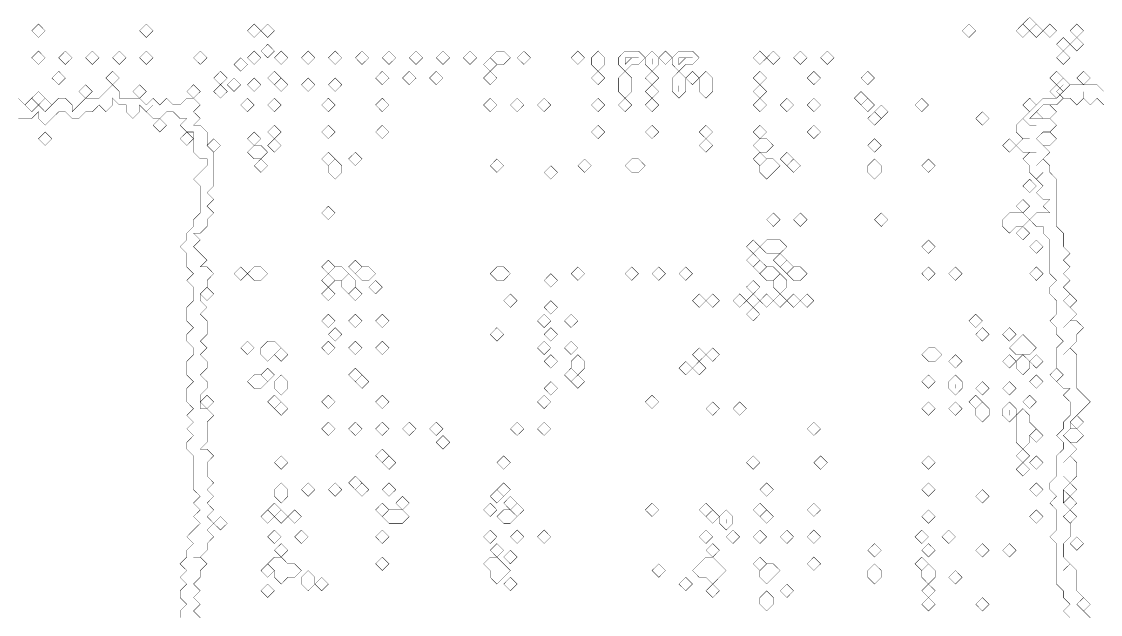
# Model space of a CAD drawing. Header units: metres. Extents: x 0 to 4939, y -4939 to 0.
# Drawn here: x 1599 to 3146, y -3793 to -2944 of the extents above; entities that cross this region are included whole.
import ezdxf

# ---------------------------------------------------------------- set-up
doc = ezdxf.new("R2010")
doc.units = ezdxf.units.M
for name, color, linetype in [('conductor', 1, 'Continuous'), ('dielectric', 8, 'Continuous'), ('substrate', 5, 'Continuous')]:
    doc.layers.add(name, color=color, linetype=linetype)

msp = doc.modelspace()

# ---------------------------------------------------------------- linework, layer by layer
at = {"layer": 'conductor', "const_width": 0.5}
for points in [[(3034.5, -2947.5), (3044.2, -2937.9), (3053.8, -2947.5), (3044.2, -2957.2)], [(1613.9, -2957.2), (1623.6, -2947.5), (1633.2, -2957.2), (1623.6, -2966.9)], [(1768.5, -2957.2), (1778.2, -2947.5), (1787.9, -2957.2), (1778.2, -2966.9)], [(1923.1, -2957.2), (1932.8, -2947.5), (1942.5, -2957.2), (1932.8, -2966.9)], [(1942.5, -2957.2), (1952.1, -2947.5), (1961.8, -2957.2), (1952.1, -2966.9)], [(2947.5, -2957.2), (2957.2, -2947.5), (2966.9, -2957.2), (2957.2, -2966.9)], [(3024.9, -2957.2), (3034.5, -2947.5), (3044.2, -2957.2), (3034.5, -2966.9)], [(3044.2, -2957.2), (3053.8, -2947.5), (3063.5, -2957.2), (3053.8, -2966.9)], [(3063.5, -2957.2), (3073.2, -2947.5), (3082.8, -2957.2), (3073.2, -2966.9)], [(3102.2, -2957.2), (3111.8, -2947.5), (3121.5, -2957.2), (3111.8, -2966.9)], [(3082.8, -2976.5), (3092.5, -2966.9), (3102.2, -2976.5), (3092.5, -2986.2)], [(3102.2, -2976.5), (3111.8, -2966.9), (3121.5, -2976.5), (3111.8, -2986.2)], [(1942.5, -2986.2), (1952.1, -2976.5), (1961.8, -2986.2), (1952.1, -2995.9)], [(1613.9, -2995.9), (1623.6, -2986.2), (1633.2, -2995.9), (1623.6, -3005.5)], [(1652.6, -2995.9), (1662.2, -2986.2), (1671.9, -2995.9), (1662.2, -3005.5)], [(1691.2, -2995.9), (1700.9, -2986.2), (1710.5, -2995.9), (1700.9, -3005.5)], [(1729.9, -2995.9), (1739.5, -2986.2), (1749.2, -2995.9), (1739.5, -3005.5)], [(1768.5, -2995.9), (1778.2, -2986.2), (1787.9, -2995.9), (1778.2, -3005.5)], [(1845.8, -2995.9), (1855.5, -2986.2), (1865.2, -2995.9), (1855.5, -3005.5)], [(1903.8, -3005.5), (1913.5, -2995.9), (1923.1, -3005.5), (1913.5, -3015.2)], [(1923.1, -2995.9), (1932.8, -2986.2), (1942.5, -2995.9), (1932.8, -3005.5)], [(1961.8, -2995.9), (1971.5, -2986.2), (1981.1, -2995.9), (1971.5, -3005.5)], [(2000.5, -2995.9), (2010.1, -2986.2), (2019.8, -2995.9), (2010.1, -3005.5)], [(2039.1, -2995.9), (2048.8, -2986.2), (2058.4, -2995.9), (2048.8, -3005.5)], [(2077.8, -2995.9), (2087.4, -2986.2), (2097.1, -2995.9), (2087.4, -3005.5)], [(2116.4, -2995.9), (2126.1, -2986.2), (2135.8, -2995.9), (2126.1, -3005.5)], [(2155.1, -2995.9), (2164.8, -2986.2), (2174.4, -2995.9), (2164.8, -3005.5)], [(2193.7, -2995.9), (2203.4, -2986.2), (2213.1, -2995.9), (2203.4, -3005.5)], [(2232.4, -2995.9), (2242.1, -2986.2), (2251.7, -2995.9), (2242.1, -3005.5)], [(2261.4, -3005.5), (2271.1, -2995.9), (2280.7, -3005.5), (2271.1, -3015.2)], [(2271.1, -2995.9), (2280.7, -2986.2), (2290.4, -2986.2), (2300, -2995.9), (2290.4, -3005.5), (2280.7, -3005.5)], [(2309.7, -2995.9), (2319.4, -2986.2), (2329, -2995.9), (2319.4, -3005.5)], [(2387, -2995.9), (2396.7, -2986.2), (2406.4, -2995.9), (2396.7, -3005.5)], [(2416, -2995.9), (2425.7, -2986.2), (2435.3, -2995.9), (2435.3, -3005.5), (2425.7, -3015.2), (2416, -3005.5)], [(2454.7, -2995.9), (2464.3, -2986.2), (2474, -2986.2), (2483.7, -2986.2), (2493.3, -2995.9), (2483.7, -3005.5), (2474, -3005.5), (2464.3, -3015.2), (2454.7, -3005.5)], [(2493.3, -2995.9), (2503, -2986.2), (2512.7, -2995.9), (2512.7, -3005.5), (2503, -3015.2), (2493.3, -3005.5)], [(2512.7, -2995.9), (2522.3, -2986.2), (2532, -2995.9), (2522.3, -3005.5)], [(2532, -2995.9), (2541.6, -2986.2), (2551.3, -2986.2), (2561, -2986.2), (2570.6, -2995.9), (2561, -3005.5), (2551.3, -3005.5), (2541.6, -3015.2), (2532, -3005.5)], [(2648, -2995.9), (2657.6, -2986.2), (2667.3, -2995.9), (2657.6, -3005.5)], [(2667.3, -2995.9), (2676.9, -2986.2), (2686.6, -2995.9), (2676.9, -3005.5)], [(2705.9, -2995.9), (2715.6, -2986.2), (2725.3, -2995.9), (2715.6, -3005.5)], [(2744.6, -2995.9), (2754.3, -2986.2), (2763.9, -2995.9), (2754.3, -3005.5)], [(3082.8, -2995.9), (3092.5, -2986.2), (3102.2, -2995.9), (3092.5, -3005.5)], [(1642.9, -3024.9), (1652.6, -3015.2), (1662.2, -3024.9), (1652.6, -3034.5)], [(1720.2, -3024.9), (1729.9, -3015.2), (1739.5, -3024.9), (1729.9, -3034.5)], [(1874.8, -3024.9), (1884.5, -3015.2), (1894.2, -3024.9), (1884.5, -3034.5)], [(1952.1, -3024.9), (1961.8, -3015.2), (1971.5, -3024.9), (1961.8, -3034.5)], [(2106.8, -3024.9), (2116.4, -3015.2), (2126.1, -3024.9), (2116.4, -3034.5)], [(2145.4, -3024.9), (2155.1, -3015.2), (2164.8, -3024.9), (2155.1, -3034.5)], [(2184.1, -3024.9), (2193.7, -3015.2), (2203.4, -3024.9), (2193.7, -3034.5)], [(2261.4, -3024.9), (2271.1, -3015.2), (2280.7, -3024.9), (2271.1, -3034.5)], [(2416, -3024.9), (2425.7, -3015.2), (2435.3, -3024.9), (2425.7, -3034.5)], [(2454.7, -3024.9), (2464.3, -3015.2), (2474, -3024.9), (2474, -3034.5), (2474, -3044.2), (2464.3, -3053.8), (2454.7, -3044.2), (2454.7, -3034.5)], [(2493.3, -3024.9), (2503, -3015.2), (2512.7, -3024.9), (2503, -3034.5)], [(2532, -3024.9), (2541.6, -3015.2), (2551.3, -3024.9), (2551.3, -3034.5), (2551.3, -3044.2), (2541.6, -3053.8), (2532, -3044.2), (2532, -3034.5)], [(2551.3, -3024.9), (2561, -3015.2), (2570.6, -3024.9), (2561, -3034.5)], [(2570.6, -3024.9), (2580.3, -3015.2), (2590, -3024.9), (2590, -3034.5), (2590, -3044.2), (2580.3, -3053.8), (2570.6, -3044.2), (2570.6, -3034.5)], [(2648, -3024.9), (2657.6, -3015.2), (2667.3, -3024.9), (2657.6, -3034.5)], [(2725.3, -3024.9), (2734.9, -3015.2), (2744.6, -3024.9), (2734.9, -3034.5)], [(2802.6, -3024.9), (2812.2, -3015.2), (2821.9, -3024.9), (2812.2, -3034.5)], [(3073.2, -3024.9), (3082.8, -3015.2), (3092.5, -3024.9), (3082.8, -3034.5)], [(3111.8, -3024.9), (3121.5, -3015.2), (3131.2, -3024.9), (3121.5, -3034.5)], [(1894.2, -3034.5), (1903.8, -3024.9), (1913.5, -3034.5), (1903.8, -3044.2)], [(1923.1, -3034.5), (1932.8, -3024.9), (1942.5, -3034.5), (1932.8, -3044.2)], [(1961.8, -3034.5), (1971.5, -3024.9), (1981.1, -3034.5), (1971.5, -3044.2)], [(2000.5, -3034.5), (2010.1, -3024.9), (2019.8, -3034.5), (2010.1, -3044.2)], [(2039.1, -3034.5), (2048.8, -3024.9), (2058.4, -3034.5), (2048.8, -3044.2)], [(3082.8, -3034.5), (3092.5, -3024.9), (3102.2, -3034.5), (3092.5, -3044.2)], [(1613.9, -3053.8), (1623.6, -3044.2), (1633.2, -3053.8), (1623.6, -3063.5)], [(1681.5, -3044.2), (1691.2, -3034.5), (1700.9, -3044.2), (1691.2, -3053.8)], [(1758.9, -3044.2), (1768.5, -3034.5), (1778.2, -3044.2), (1768.5, -3053.8)], [(1836.2, -3044.2), (1845.8, -3034.5), (1855.5, -3044.2), (1845.8, -3053.8)], [(1874.8, -3044.2), (1884.5, -3034.5), (1894.2, -3044.2), (1884.5, -3053.8)], [(2493.3, -3044.2), (2503, -3034.5), (2512.7, -3044.2), (2503, -3053.8)], [(2648, -3044.2), (2657.6, -3034.5), (2667.3, -3044.2), (2657.6, -3053.8)], [(2792.9, -3053.8), (2802.6, -3044.2), (2812.2, -3053.8), (2802.6, -3063.5)], [(3073.2, -3044.2), (3082.8, -3034.5), (3092.5, -3044.2), (3082.8, -3053.8)], [(1604.2, -3063.5), (1613.9, -3053.8), (1623.6, -3063.5), (1613.9, -3073.2)], [(1623.6, -3063.5), (1633.2, -3053.8), (1642.9, -3063.5), (1633.2, -3073.2)], [(1913.5, -3063.5), (1923.1, -3053.8), (1932.8, -3063.5), (1923.1, -3073.2)], [(1952.1, -3063.5), (1961.8, -3053.8), (1971.5, -3063.5), (1961.8, -3073.2)], [(2029.5, -3063.5), (2039.1, -3053.8), (2048.8, -3063.5), (2039.1, -3073.2)], [(2106.8, -3063.5), (2116.4, -3053.8), (2126.1, -3063.5), (2116.4, -3073.2)], [(2261.4, -3063.5), (2271.1, -3053.8), (2280.7, -3063.5), (2271.1, -3073.2)], [(2300, -3063.5), (2309.7, -3053.8), (2319.4, -3063.5), (2309.7, -3073.2)], [(2338.7, -3063.5), (2348.4, -3053.8), (2358, -3063.5), (2348.4, -3073.2)], [(2416, -3063.5), (2425.7, -3053.8), (2435.3, -3063.5), (2425.7, -3073.2)], [(2454.7, -3063.5), (2464.3, -3053.8), (2474, -3063.5), (2464.3, -3073.2)], [(2493.3, -3063.5), (2503, -3053.8), (2512.7, -3063.5), (2503, -3073.2)], [(2648, -3063.5), (2657.6, -3053.8), (2667.3, -3063.5), (2657.6, -3073.2)], [(2686.6, -3063.5), (2696.3, -3053.8), (2705.9, -3063.5), (2696.3, -3073.2)], [(2725.3, -3063.5), (2734.9, -3053.8), (2744.6, -3063.5), (2734.9, -3073.2)], [(2802.6, -3063.5), (2812.2, -3053.8), (2821.9, -3063.5), (2812.2, -3073.2)], [(2879.9, -3063.5), (2889.6, -3053.8), (2899.2, -3063.5), (2889.6, -3073.2)], [(3034.5, -3063.5), (3044.2, -3053.8), (3053.8, -3063.5), (3044.2, -3073.2)], [(2812.2, -3082.8), (2821.9, -3073.2), (2831.6, -3082.8), (2821.9, -3092.5)], [(2821.9, -3073.2), (2831.6, -3063.5), (2841.2, -3073.2), (2831.6, -3082.8)], [(2966.9, -3082.8), (2976.5, -3073.2), (2986.2, -3082.8), (2976.5, -3092.5)], [(1952.1, -3102.2), (1961.8, -3092.5), (1971.5, -3102.2), (1961.8, -3111.8)], [(2029.5, -3102.2), (2039.1, -3092.5), (2048.8, -3102.2), (2039.1, -3111.8)], [(2106.8, -3102.2), (2116.4, -3092.5), (2126.1, -3102.2), (2116.4, -3111.8)], [(2416, -3102.2), (2425.7, -3092.5), (2435.3, -3102.2), (2425.7, -3111.8)], [(2493.3, -3102.2), (2503, -3092.5), (2512.7, -3102.2), (2503, -3111.8)], [(2570.6, -3102.2), (2580.3, -3092.5), (2590, -3102.2), (2580.3, -3111.8)], [(2648, -3102.2), (2657.6, -3092.5), (2667.3, -3102.2), (2657.6, -3111.8)], [(2725.3, -3102.2), (2734.9, -3092.5), (2744.6, -3102.2), (2734.9, -3111.8)], [(1923.1, -3111.8), (1932.8, -3102.2), (1942.5, -3111.8), (1932.8, -3121.5)], [(1865.2, -3121.5), (1874.8, -3111.8), (1884.5, -3121.5), (1874.8, -3131.2)], [(1923.1, -3131.2), (1932.8, -3121.5), (1942.5, -3121.5), (1952.1, -3131.2), (1942.5, -3140.8), (1932.8, -3140.8)], [(1952.1, -3121.5), (1961.8, -3111.8), (1971.5, -3121.5), (1961.8, -3131.2)], [(2570.6, -3121.5), (2580.3, -3111.8), (2590, -3121.5), (2580.3, -3131.2)], [(2648, -3121.5), (2657.6, -3111.8), (2667.3, -3111.8), (2676.9, -3121.5), (2667.3, -3131.2), (2657.6, -3131.2)], [(2812.2, -3121.5), (2821.9, -3111.8), (2831.6, -3121.5), (2821.9, -3131.2)], [(3005.5, -3121.5), (3015.2, -3111.8), (3024.9, -3121.5), (3015.2, -3131.2)], [(2029.5, -3140.8), (2039.1, -3131.2), (2048.8, -3140.8), (2039.1, -3150.5)], [(2068.1, -3140.8), (2077.8, -3131.2), (2087.4, -3140.8), (2077.8, -3150.5)], [(2648, -3140.8), (2657.6, -3131.2), (2667.3, -3140.8), (2657.6, -3150.5)], [(2686.6, -3140.8), (2696.3, -3131.2), (2705.9, -3140.8), (2696.3, -3150.5)], [(1932.8, -3150.5), (1942.5, -3140.8), (1952.1, -3150.5), (1942.5, -3160.1)], [(2039.1, -3150.5), (2048.8, -3140.8), (2058.4, -3150.5), (2058.4, -3160.1), (2048.8, -3169.8), (2039.1, -3160.1)], [(2271.1, -3150.5), (2280.7, -3140.8), (2290.4, -3150.5), (2280.7, -3160.1)], [(2348.4, -3160.1), (2358, -3150.5), (2367.7, -3160.1), (2358, -3169.8)], [(2396.7, -3150.5), (2406.4, -3140.8), (2416, -3150.5), (2406.4, -3160.1)], [(2464.3, -3150.5), (2474, -3140.8), (2483.7, -3140.8), (2493.3, -3150.5), (2483.7, -3160.1), (2474, -3160.1)], [(2657.6, -3150.5), (2667.3, -3140.8), (2676.9, -3140.8), (2686.6, -3150.5), (2676.9, -3160.1), (2667.3, -3169.8), (2657.6, -3160.1)], [(2696.3, -3150.5), (2705.9, -3140.8), (2715.6, -3150.5), (2705.9, -3160.1)], [(2812.2, -3150.5), (2821.9, -3140.8), (2831.6, -3150.5), (2831.6, -3160.1), (2821.9, -3169.8), (2812.2, -3160.1)], [(2889.6, -3150.5), (2899.2, -3140.8), (2908.9, -3150.5), (2899.2, -3160.1)], [(1855.5, -3169.8)], [(3034.5, -3179.5), (3044.2, -3169.8), (3053.8, -3179.5), (3044.2, -3189.1)], [(3024.9, -3208.5), (3034.5, -3198.8), (3044.2, -3208.5), (3034.5, -3218.1)], [(2029.5, -3218.1), (2039.1, -3208.5), (2048.8, -3218.1), (2039.1, -3227.8)], [(2667.3, -3227.8), (2676.9, -3218.1), (2686.6, -3227.8), (2676.9, -3237.5)], [(2705.9, -3227.8), (2715.6, -3218.1), (2725.3, -3227.8), (2715.6, -3237.5)], [(2821.9, -3227.8), (2831.6, -3218.1), (2841.2, -3227.8), (2831.6, -3237.5)], [(3005.5, -3227.8), (3015.2, -3218.1), (3024.9, -3218.1), (3034.5, -3218.1), (3044.2, -3227.8), (3034.5, -3237.5), (3024.9, -3237.5), (3015.2, -3247.1), (3005.5, -3237.5)], [(3024.9, -3247.1), (3034.5, -3237.5), (3044.2, -3247.1), (3034.5, -3256.8)], [(2638.3, -3266.5), (2648, -3256.8), (2657.6, -3266.5), (2648, -3276.1)], [(2657.6, -3266.5), (2667.3, -3256.8), (2676.9, -3256.8), (2686.6, -3256.8), (2696.3, -3266.5), (2686.6, -3276.1), (2676.9, -3276.1), (2667.3, -3276.1)], [(2889.6, -3266.5), (2899.2, -3256.8), (2908.9, -3266.5), (2899.2, -3276.1)], [(3044.2, -3266.5), (3053.8, -3256.8), (3063.5, -3266.5), (3053.8, -3276.1)], [(2638.3, -3285.8), (2648, -3276.1), (2657.6, -3285.8), (2648, -3295.4)], [(2676.9, -3285.8), (2686.6, -3276.1), (2696.3, -3285.8), (2686.6, -3295.4)], [(2029.5, -3295.4), (2039.1, -3285.8), (2048.8, -3295.4), (2039.1, -3305.1)], [(2068.1, -3295.4), (2077.8, -3285.8), (2087.4, -3295.4), (2077.8, -3305.1)], [(2648, -3295.4), (2657.6, -3285.8), (2667.3, -3295.4), (2657.6, -3305.1)], [(2686.6, -3295.4), (2696.3, -3285.8), (2705.9, -3295.4), (2696.3, -3305.1)], [(1903.8, -3305.1), (1913.5, -3295.4), (1923.1, -3305.1), (1913.5, -3314.8)], [(1923.1, -3305.1), (1932.8, -3295.4), (1942.5, -3295.4), (1952.1, -3305.1), (1942.5, -3314.8), (1932.8, -3314.8)], [(2029.5, -3314.8), (2039.1, -3305.1), (2048.8, -3314.8), (2039.1, -3324.4)], [(2039.1, -3305.1), (2048.8, -3295.4), (2058.4, -3295.4), (2068.1, -3305.1), (2058.4, -3314.8), (2048.8, -3314.8)], [(2058.4, -3314.8), (2068.1, -3305.1), (2077.8, -3314.8), (2077.8, -3324.4), (2068.1, -3334.1), (2058.4, -3324.4)], [(2077.8, -3305.1), (2087.4, -3295.4), (2097.1, -3295.4), (2106.8, -3305.1), (2097.1, -3314.8), (2087.4, -3314.8)], [(2271.1, -3305.1), (2280.7, -3295.4), (2290.4, -3295.4), (2300, -3305.1), (2290.4, -3314.8), (2280.7, -3314.8)], [(2348.4, -3314.8), (2358, -3305.1), (2367.7, -3314.8), (2358, -3324.4)], [(2387, -3305.1), (2396.7, -3295.4), (2406.4, -3305.1), (2396.7, -3314.8)], [(2464.3, -3305.1), (2474, -3295.4), (2483.7, -3305.1), (2474, -3314.8)], [(2503, -3305.1), (2512.7, -3295.4), (2522.3, -3305.1), (2512.7, -3314.8)], [(2541.6, -3305.1), (2551.3, -3295.4), (2561, -3305.1), (2551.3, -3314.8)], [(2657.6, -3305.1), (2667.3, -3295.4), (2676.9, -3295.4), (2686.6, -3305.1), (2676.9, -3314.8), (2667.3, -3314.8)], [(2676.9, -3314.8), (2686.6, -3305.1), (2696.3, -3314.8), (2696.3, -3324.4), (2686.6, -3334.1), (2676.9, -3324.4)], [(2696.3, -3305.1), (2705.9, -3295.4), (2715.6, -3295.4), (2725.3, -3305.1), (2715.6, -3314.8), (2705.9, -3314.8)], [(2889.6, -3305.1), (2899.2, -3295.4), (2908.9, -3305.1), (2899.2, -3314.8)], [(2928.2, -3305.1), (2937.9, -3295.4), (2947.5, -3305.1), (2937.9, -3314.8)], [(3044.2, -3305.1), (3053.8, -3295.4), (3063.5, -3305.1), (3053.8, -3314.8)], [(1855.5, -3334.1), (1865.2, -3324.4), (1874.8, -3334.1), (1865.2, -3343.8)], [(2029.5, -3334.1), (2039.1, -3324.4), (2048.8, -3334.1), (2039.1, -3343.8)], [(2068.1, -3334.1), (2077.8, -3324.4), (2087.4, -3334.1), (2077.8, -3343.8)], [(2097.1, -3324.4), (2106.8, -3314.8), (2116.4, -3324.4), (2106.8, -3334.1)], [(2638.3, -3324.4), (2648, -3314.8), (2657.6, -3324.4), (2648, -3334.1)], [(2290.4, -3343.8), (2300, -3334.1), (2309.7, -3343.8), (2300, -3353.4)], [(2561, -3343.8), (2570.6, -3334.1), (2580.3, -3343.8), (2570.6, -3353.4)], [(2580.3, -3343.8), (2590, -3334.1), (2599.6, -3343.8), (2590, -3353.4)], [(2619, -3343.8), (2628.6, -3334.1), (2638.3, -3343.8), (2628.6, -3353.4)], [(2638.3, -3343.8), (2648, -3334.1), (2657.6, -3343.8), (2648, -3353.4)], [(2657.6, -3343.8), (2667.3, -3334.1), (2676.9, -3343.8), (2667.3, -3353.4)], [(2676.9, -3343.8), (2686.6, -3334.1), (2696.3, -3343.8), (2686.6, -3353.4)], [(2696.3, -3343.8), (2705.9, -3334.1), (2715.6, -3343.8), (2705.9, -3353.4)], [(2715.6, -3343.8), (2725.3, -3334.1), (2734.9, -3343.8), (2725.3, -3353.4)], [(2348.4, -3353.4), (2358, -3343.8), (2367.7, -3353.4), (2358, -3363.1)], [(2638.3, -3363.1), (2648, -3353.4), (2657.6, -3363.1), (2648, -3372.8)], [(2029.5, -3372.8), (2039.1, -3363.1), (2048.8, -3372.8), (2039.1, -3382.4)], [(2068.1, -3372.8), (2077.8, -3363.1), (2087.4, -3372.8), (2077.8, -3382.4)], [(2106.8, -3372.8), (2116.4, -3363.1), (2126.1, -3372.8), (2116.4, -3382.4)], [(2338.7, -3372.8), (2348.4, -3363.1), (2358, -3372.8), (2348.4, -3382.4)], [(2377.4, -3372.8), (2387, -3363.1), (2396.7, -3372.8), (2387, -3382.4)], [(2957.2, -3372.8), (2966.9, -3363.1), (2976.5, -3372.8), (2966.9, -3382.4)], [(2039.1, -3392.1), (2048.8, -3382.4), (2058.4, -3392.1), (2048.8, -3401.8)], [(2271.1, -3392.1), (2280.7, -3382.4), (2290.4, -3392.1), (2280.7, -3401.8)], [(2348.4, -3392.1), (2358, -3382.4), (2367.7, -3392.1), (2358, -3401.8)], [(2966.9, -3392.1), (2976.5, -3382.4), (2986.2, -3392.1), (2976.5, -3401.8)], [(3005.5, -3392.1), (3015.2, -3382.4), (3024.9, -3392.1), (3015.2, -3401.8)], [(1913.5, -3411.4), (1923.1, -3401.8), (1932.8, -3411.4), (1923.1, -3421.1)], [(1942.5, -3411.4), (1952.1, -3401.8), (1961.8, -3401.8), (1971.5, -3411.4), (1961.8, -3421.1), (1952.1, -3430.7), (1942.5, -3421.1)], [(2029.5, -3411.4), (2039.1, -3401.8), (2048.8, -3411.4), (2039.1, -3421.1)], [(2068.1, -3411.4), (2077.8, -3401.8), (2087.4, -3411.4), (2077.8, -3421.1)], [(2106.8, -3411.4), (2116.4, -3401.8), (2126.1, -3411.4), (2116.4, -3421.1)], [(2338.7, -3411.4), (2348.4, -3401.8), (2358, -3411.4), (2348.4, -3421.1)], [(2377.4, -3411.4), (2387, -3401.8), (2396.7, -3411.4), (2387, -3421.1)], [(3024.9, -3401.8), (3034.5, -3392.1), (3044.2, -3401.8), (3053.8, -3411.4), (3044.2, -3421.1), (3034.5, -3421.1), (3024.9, -3421.1), (3015.2, -3411.4)], [(1961.8, -3421.1), (1971.5, -3411.4), (1981.1, -3421.1), (1971.5, -3430.7)], [(2561, -3421.1), (2570.6, -3411.4), (2580.3, -3421.1), (2570.6, -3430.7)], [(2580.3, -3421.1), (2590, -3411.4), (2599.6, -3421.1), (2590, -3430.7)], [(2889.6, -3421.1), (2899.2, -3411.4), (2908.9, -3411.4), (2918.5, -3421.1), (2908.9, -3430.7), (2899.2, -3430.7)], [(2348.4, -3430.7), (2358, -3421.1), (2367.7, -3430.7), (2358, -3440.4)], [(2387, -3430.7), (2396.7, -3421.1), (2406.4, -3430.7), (2406.4, -3440.4), (2396.7, -3450.1), (2387, -3440.4)], [(2541.6, -3440.4), (2551.3, -3430.7), (2561, -3440.4), (2551.3, -3450.1)], [(2561, -3440.4), (2570.6, -3430.7), (2580.3, -3440.4), (2570.6, -3450.1)], [(2928.2, -3430.7), (2937.9, -3421.1), (2947.5, -3430.7), (2937.9, -3440.4)], [(3005.5, -3430.7), (3015.2, -3421.1), (3024.9, -3430.7), (3015.2, -3440.4)], [(3024.9, -3430.7), (3034.5, -3421.1), (3044.2, -3430.7), (3044.2, -3440.4), (3034.5, -3450.1), (3024.9, -3440.4)], [(3044.2, -3430.7), (3053.8, -3421.1), (3063.5, -3430.7), (3053.8, -3440.4)], [(1942.5, -3450.1), (1952.1, -3440.4), (1961.8, -3450.1), (1952.1, -3459.7)], [(2068.1, -3450.1), (2077.8, -3440.4), (2087.4, -3450.1), (2077.8, -3459.7)], [(2377.4, -3450.1), (2387, -3440.4), (2396.7, -3450.1), (2387, -3459.7)], [(3073.2, -3450.1), (3082.8, -3440.4), (3092.5, -3450.1), (3082.8, -3459.7)], [(1923.1, -3459.7), (1932.8, -3450.1), (1942.5, -3450.1), (1952.1, -3459.7), (1942.5, -3469.4), (1932.8, -3469.4)], [(1961.8, -3459.7), (1971.5, -3450.1), (1981.1, -3459.7), (1981.1, -3469.4), (1971.5, -3479.1), (1961.8, -3469.4)], [(2077.8, -3459.7), (2087.4, -3450.1), (2097.1, -3459.7), (2087.4, -3469.4)], [(2348.4, -3469.4), (2358, -3459.7), (2367.7, -3469.4), (2358, -3479.1)], [(2387, -3459.7), (2396.7, -3450.1), (2406.4, -3459.7), (2396.7, -3469.4)], [(2889.6, -3459.7), (2899.2, -3450.1), (2908.9, -3459.7), (2899.2, -3469.4)], [(2928.2, -3459.7), (2937.9, -3450.1), (2947.5, -3459.7), (2947.5, -3469.4), (2937.9, -3479.1), (2928.2, -3469.4)], [(2966.9, -3469.4), (2976.5, -3459.7), (2986.2, -3469.4), (2976.5, -3479.1)], [(3005.5, -3469.4), (3015.2, -3459.7), (3024.9, -3469.4), (3015.2, -3479.1)], [(3044.2, -3459.7), (3053.8, -3450.1), (3063.5, -3459.7), (3053.8, -3469.4)], [(1855.5, -3488.7), (1865.2, -3479.1), (1874.8, -3488.7), (1865.2, -3498.4)], [(1952.1, -3488.7), (1961.8, -3479.1), (1971.5, -3488.7), (1961.8, -3498.4)], [(2029.5, -3488.7), (2039.1, -3479.1), (2048.8, -3488.7), (2039.1, -3498.4)], [(2106.8, -3488.7), (2116.4, -3479.1), (2126.1, -3488.7), (2116.4, -3498.4)], [(2338.7, -3488.7), (2348.4, -3479.1), (2358, -3488.7), (2348.4, -3498.4)], [(2493.3, -3488.7), (2503, -3479.1), (2512.7, -3488.7), (2503, -3498.4)], [(2957.2, -3488.7), (2966.9, -3479.1), (2976.5, -3488.7), (2966.9, -3498.4)], [(3034.5, -3488.7), (3044.2, -3479.1), (3053.8, -3488.7), (3044.2, -3498.4)], [(1961.8, -3498.4), (1971.5, -3488.7), (1981.1, -3498.4), (1971.5, -3508.1)], [(2580.3, -3498.4), (2590, -3488.7), (2599.6, -3498.4), (2590, -3508.1)], [(2619, -3498.4), (2628.6, -3488.7), (2638.3, -3498.4), (2628.6, -3508.1)], [(2889.6, -3498.4), (2899.2, -3488.7), (2908.9, -3498.4), (2899.2, -3508.1)], [(2928.2, -3498.4), (2937.9, -3488.7), (2947.5, -3498.4), (2937.9, -3508.1)], [(2966.9, -3498.4), (2976.5, -3488.7), (2986.2, -3498.4), (2986.2, -3508.1), (2976.5, -3517.7), (2966.9, -3508.1)], [(3005.5, -3498.4), (3015.2, -3488.7), (3024.9, -3498.4), (3024.9, -3508.1), (3015.2, -3517.7), (3005.5, -3508.1)], [(3024.9, -3508.1), (3034.5, -3498.4), (3044.2, -3508.1), (3044.2, -3517.7), (3053.8, -3527.4), (3044.2, -3537), (3044.2, -3546.7), (3034.5, -3556.4), (3024.9, -3546.7), (3024.9, -3537), (3024.9, -3527.4), (3024.9, -3517.7)], [(2029.5, -3527.4), (2039.1, -3517.7), (2048.8, -3527.4), (2039.1, -3537)], [(2068.1, -3527.4), (2077.8, -3517.7), (2087.4, -3527.4), (2077.8, -3537)], [(2106.8, -3527.4), (2116.4, -3517.7), (2126.1, -3527.4), (2116.4, -3537)], [(2145.4, -3527.4), (2155.1, -3517.7), (2164.8, -3527.4), (2155.1, -3537)], [(2184.1, -3527.4), (2193.7, -3517.7), (2203.4, -3527.4), (2193.7, -3537)], [(2300, -3527.4), (2309.7, -3517.7), (2319.4, -3527.4), (2309.7, -3537)], [(2338.7, -3527.4), (2348.4, -3517.7), (2358, -3527.4), (2348.4, -3537)], [(2725.3, -3527.4), (2734.9, -3517.7), (2744.6, -3527.4), (2734.9, -3537)], [(2193.7, -3546.7), (2203.4, -3537), (2213.1, -3546.7), (2203.4, -3556.4)], [(3044.2, -3537), (3053.8, -3527.4), (3063.5, -3537), (3053.8, -3546.7)], [(2106.8, -3566), (2116.4, -3556.4), (2126.1, -3566), (2116.4, -3575.7)], [(3024.9, -3566), (3034.5, -3556.4), (3044.2, -3566), (3034.5, -3575.7)], [(1961.8, -3575.7), (1971.5, -3566), (1981.1, -3575.7), (1971.5, -3585.4)], [(2116.4, -3575.7), (2126.1, -3566), (2135.8, -3575.7), (2126.1, -3585.4)], [(2280.7, -3575.7), (2290.4, -3566), (2300, -3575.7), (2290.4, -3585.4)], [(2638.3, -3575.7), (2648, -3566), (2657.6, -3575.7), (2648, -3585.4)], [(2734.9, -3575.7), (2744.6, -3566), (2754.3, -3575.7), (2744.6, -3585.4)], [(2889.6, -3575.7), (2899.2, -3566), (2908.9, -3575.7), (2899.2, -3585.4)], [(3044.2, -3575.7), (3053.8, -3566), (3063.5, -3575.7), (3053.8, -3585.4)], [(3024.9, -3585.4), (3034.5, -3575.7), (3044.2, -3585.4), (3034.5, -3595)], [(2068.1, -3604.7), (2077.8, -3595), (2087.4, -3604.7), (2077.8, -3614.4)], [(1961.8, -3614.4), (1971.5, -3604.7), (1981.1, -3614.4), (1981.1, -3624), (1971.5, -3633.7), (1961.8, -3624)], [(2000.5, -3614.4), (2010.1, -3604.7), (2019.8, -3614.4), (2010.1, -3624)], [(2039.1, -3614.4), (2048.8, -3604.7), (2058.4, -3614.4), (2048.8, -3624)], [(2077.8, -3614.4), (2087.4, -3604.7), (2097.1, -3614.4), (2087.4, -3624)], [(2116.4, -3614.4), (2126.1, -3604.7), (2135.8, -3614.4), (2126.1, -3624)], [(2271.1, -3624), (2280.7, -3614.4), (2290.4, -3624), (2280.7, -3633.7)], [(2280.7, -3614.4), (2290.4, -3604.7), (2300, -3614.4), (2290.4, -3624)], [(2657.6, -3614.4), (2667.3, -3604.7), (2676.9, -3614.4), (2667.3, -3624)], [(2889.6, -3614.4), (2899.2, -3604.7), (2908.9, -3614.4), (2899.2, -3624)], [(2966.9, -3624), (2976.5, -3614.4), (2986.2, -3624), (2976.5, -3633.7)], [(3044.2, -3614.4), (3053.8, -3604.7), (3063.5, -3614.4), (3053.8, -3624)], [(1952.1, -3643.4), (1961.8, -3633.7), (1971.5, -3643.4), (1961.8, -3653)], [(2106.8, -3643.4), (2116.4, -3633.7), (2126.1, -3643.4), (2116.4, -3653)], [(2135.8, -3633.7), (2145.4, -3624), (2155.1, -3633.7), (2145.4, -3643.4)], [(2261.4, -3643.4), (2271.1, -3633.7), (2280.7, -3643.4), (2271.1, -3653)], [(2290.4, -3633.7), (2300, -3624), (2309.7, -3633.7), (2300, -3643.4)], [(2300, -3643.4), (2309.7, -3633.7), (2319.4, -3643.4), (2309.7, -3653)], [(2493.3, -3643.4), (2503, -3633.7), (2512.7, -3643.4), (2503, -3653)], [(2570.6, -3643.4), (2580.3, -3633.7), (2590, -3643.4), (2580.3, -3653)], [(2648, -3643.4), (2657.6, -3633.7), (2667.3, -3643.4), (2657.6, -3653)], [(2725.3, -3643.4), (2734.9, -3633.7), (2744.6, -3643.4), (2734.9, -3653)], [(1942.5, -3653), (1952.1, -3643.4), (1961.8, -3653), (1952.1, -3662.7)], [(1961.8, -3653), (1971.5, -3643.4), (1981.1, -3653), (1971.5, -3662.7)], [(1981.1, -3653), (1990.8, -3643.4), (2000.5, -3653), (1990.8, -3662.7)], [(2116.4, -3653), (2126.1, -3643.4), (2135.8, -3643.4), (2145.4, -3643.4), (2155.1, -3653), (2145.4, -3662.7), (2135.8, -3662.7), (2126.1, -3662.7)], [(2280.7, -3653), (2290.4, -3643.4), (2300, -3643.4), (2309.7, -3653), (2300, -3662.7), (2290.4, -3662.7)], [(2580.3, -3653), (2590, -3643.4), (2599.6, -3653), (2590, -3662.7)], [(2599.6, -3653), (2609.3, -3643.4), (2619, -3653), (2619, -3662.7), (2609.3, -3672.3), (2599.6, -3662.7)], [(2657.6, -3653), (2667.3, -3643.4), (2676.9, -3653), (2667.3, -3662.7)], [(2889.6, -3653), (2899.2, -3643.4), (2908.9, -3653), (2899.2, -3662.7)], [(3044.2, -3653), (3053.8, -3643.4), (3063.5, -3653), (3053.8, -3662.7)], [(1874.8, -3662.7), (1884.5, -3653), (1894.2, -3662.7), (1884.5, -3672.3)], [(1952.1, -3682), (1961.8, -3672.3), (1971.5, -3682), (1961.8, -3691.7)], [(1990.8, -3682), (2000.5, -3672.3), (2010.1, -3682), (2000.5, -3691.7)], [(2106.8, -3682), (2116.4, -3672.3), (2126.1, -3682), (2116.4, -3691.7)], [(2261.4, -3682), (2271.1, -3672.3), (2280.7, -3682), (2271.1, -3691.7)], [(2300, -3682), (2309.7, -3672.3), (2319.4, -3682), (2309.7, -3691.7)], [(2338.7, -3682), (2348.4, -3672.3), (2358, -3682), (2348.4, -3691.7)], [(2570.6, -3682), (2580.3, -3672.3), (2590, -3682), (2580.3, -3691.7)], [(2609.3, -3682), (2619, -3672.3), (2628.6, -3682), (2619, -3691.7)], [(2648, -3682), (2657.6, -3672.3), (2667.3, -3682), (2657.6, -3691.7)], [(2686.6, -3682), (2696.3, -3672.3), (2705.9, -3682), (2696.3, -3691.7)], [(2725.3, -3682), (2734.9, -3672.3), (2744.6, -3682), (2734.9, -3691.7)], [(2879.9, -3682), (2889.6, -3672.3), (2899.2, -3682), (2889.6, -3691.7)], [(2918.5, -3682), (2928.2, -3672.3), (2937.9, -3682), (2928.2, -3691.7)], [(1961.8, -3701.3), (1971.5, -3691.7), (1981.1, -3701.3), (1971.5, -3711)], [(2271.1, -3701.3), (2280.7, -3691.7), (2290.4, -3701.3), (2280.7, -3711)], [(2580.3, -3701.3), (2590, -3691.7), (2599.6, -3701.3), (2590, -3711)], [(2812.2, -3701.3), (2821.9, -3691.7), (2831.6, -3701.3), (2821.9, -3711)], [(2889.6, -3701.3), (2899.2, -3691.7), (2908.9, -3701.3), (2899.2, -3711)], [(2966.9, -3701.3), (2976.5, -3691.7), (2986.2, -3701.3), (2976.5, -3711)], [(3005.5, -3701.3), (3015.2, -3691.7), (3024.9, -3701.3), (3015.2, -3711)], [(1952.1, -3720.7), (1961.8, -3711), (1971.5, -3711), (1981.1, -3720.7), (1990.8, -3720.7), (2000.5, -3730.3), (1990.8, -3740), (1981.1, -3740), (1971.5, -3749.7), (1961.8, -3740), (1961.8, -3730.3)], [(2106.8, -3720.7), (2116.4, -3711), (2126.1, -3720.7), (2116.4, -3730.3)], [(2261.4, -3720.7), (2271.1, -3711), (2280.7, -3711), (2290.4, -3720.7), (2300, -3730.3), (2290.4, -3740), (2280.7, -3749.7), (2271.1, -3740), (2271.1, -3730.3)], [(2290.4, -3711), (2300, -3701.3), (2309.7, -3711), (2300, -3720.7)], [(2570.6, -3720.7), (2580.3, -3711), (2590, -3711), (2599.6, -3720.7), (2609.3, -3730.3), (2599.6, -3740), (2590, -3749.7), (2580.3, -3740), (2570.6, -3740), (2561, -3730.3)], [(2648, -3720.7), (2657.6, -3711), (2667.3, -3720.7), (2657.6, -3730.3)], [(2725.3, -3720.7), (2734.9, -3711), (2744.6, -3720.7), (2734.9, -3730.3)], [(2879.9, -3720.7), (2889.6, -3711), (2899.2, -3720.7), (2889.6, -3730.3)], [(1942.5, -3730.3), (1952.1, -3720.7), (1961.8, -3730.3), (1952.1, -3740)], [(2503, -3730.3), (2512.7, -3720.7), (2522.3, -3730.3), (2512.7, -3740)], [(2657.6, -3730.3), (2667.3, -3720.7), (2676.9, -3720.7), (2686.6, -3730.3), (2676.9, -3740), (2667.3, -3749.7), (2657.6, -3740)], [(2812.2, -3730.3), (2821.9, -3720.7), (2831.6, -3730.3), (2831.6, -3740), (2821.9, -3749.7), (2812.2, -3740)], [(2889.6, -3730.3), (2899.2, -3720.7), (2908.9, -3730.3), (2908.9, -3740), (2899.2, -3749.7), (2889.6, -3740)], [(2000.5, -3740), (2010.1, -3730.3), (2019.8, -3740), (2019.8, -3749.7), (2010.1, -3759.3), (2000.5, -3749.7)], [(2019.8, -3749.7), (2029.5, -3740), (2039.1, -3749.7), (2029.5, -3759.3)], [(2290.4, -3749.7), (2300, -3740), (2309.7, -3749.7), (2300, -3759.3)], [(2541.6, -3749.7), (2551.3, -3740), (2561, -3749.7), (2551.3, -3759.3)], [(2928.2, -3740), (2937.9, -3730.3), (2947.5, -3740), (2937.9, -3749.7)], [(1942.5, -3759.3), (1952.1, -3749.7), (1961.8, -3759.3), (1952.1, -3769)], [(2580.3, -3759.3), (2590, -3749.7), (2599.6, -3759.3), (2590, -3769)], [(2686.6, -3759.3), (2696.3, -3749.7), (2705.9, -3759.3), (2696.3, -3769)], [(2889.6, -3759.3), (2899.2, -3749.7), (2908.9, -3759.3), (2899.2, -3769)], [(2657.6, -3769), (2667.3, -3759.3), (2676.9, -3769), (2676.9, -3778.6), (2667.3, -3788.3), (2657.6, -3778.6)], [(2889.6, -3778.6), (2899.2, -3769), (2908.9, -3778.6), (2899.2, -3788.3)], [(2966.9, -3778.6), (2976.5, -3769), (2986.2, -3778.6), (2976.5, -3788.3)]]:
    msp.add_lwpolyline(points, close=True, dxfattribs=at)
for points in [[(1594.6, -3053.8), (1604.2, -3063.5), (1613.9, -3073.2), (1623.6, -3063.5), (1633.2, -3073.2), (1642.9, -3063.5), (1652.6, -3053.8), (1662.2, -3053.8), (1671.9, -3063.5), (1671.9, -3073.2), (1681.5, -3063.5), (1691.2, -3053.8), (1700.9, -3053.8), (1710.5, -3053.8), (1720.2, -3044.2), (1729.9, -3034.5), (1739.5, -3044.2), (1739.5, -3053.8), (1749.2, -3053.8), (1758.9, -3053.8), (1768.5, -3053.8), (1778.2, -3063.5), (1787.9, -3053.8), (1797.5, -3063.5), (1807.2, -3053.8), (1816.8, -3063.5), (1826.5, -3063.5), (1836.2, -3053.8), (1845.8, -3053.8), (1855.5, -3063.5), (1845.8, -3073.2), (1855.5, -3082.8), (1845.8, -3092.5), (1855.5, -3092.5), (1865.2, -3102.2), (1865.2, -3111.8), (1865.2, -3121.5), (1874.8, -3131.2), (1874.8, -3140.8), (1874.8, -3150.5), (1874.8, -3160.1), (1874.8, -3169.8), (1874.8, -3179.5), (1865.2, -3189.1), (1874.8, -3198.8), (1865.2, -3208.5), (1874.8, -3218.1), (1865.2, -3227.8), (1865.2, -3237.5), (1855.5, -3247.1), (1845.8, -3247.1), (1855.5, -3256.8), (1845.8, -3266.5), (1855.5, -3276.1), (1865.2, -3285.8), (1855.5, -3295.4), (1865.2, -3295.4), (1874.8, -3305.1), (1865.2, -3314.8), (1865.2, -3324.4), (1855.5, -3334.1), (1855.5, -3343.8), (1865.2, -3353.4), (1855.5, -3363.1), (1865.2, -3372.8), (1865.2, -3382.4), (1865.2, -3392.1), (1855.5, -3401.8), (1865.2, -3411.4), (1855.5, -3421.1), (1865.2, -3430.7), (1865.2, -3440.4), (1855.5, -3450.1), (1865.2, -3459.7), (1865.2, -3469.4), (1855.5, -3479.1), (1855.5, -3488.7), (1855.5, -3498.4), (1865.2, -3498.4), (1874.8, -3508.1), (1865.2, -3517.7), (1865.2, -3527.4), (1865.2, -3537), (1865.2, -3546.7), (1855.5, -3556.4), (1865.2, -3556.4), (1874.8, -3566), (1865.2, -3575.7), (1865.2, -3585.4), (1865.2, -3595), (1874.8, -3604.7), (1865.2, -3614.4), (1874.8, -3624), (1865.2, -3633.7), (1874.8, -3643.4), (1865.2, -3653), (1874.8, -3662.7), (1865.2, -3672.3), (1874.8, -3682), (1865.2, -3691.7), (1865.2, -3701.3), (1855.5, -3711), (1845.8, -3711), (1855.5, -3711), (1865.2, -3720.7), (1855.5, -3730.3), (1855.5, -3740), (1845.8, -3749.7), (1855.5, -3759.3), (1845.8, -3769), (1855.5, -3778.6), (1845.8, -3788.3), (1855.5, -3798)], [(3102.2, -3798), (3092.5, -3788.3), (3102.2, -3778.6), (3092.5, -3769), (3092.5, -3759.3), (3082.8, -3749.7), (3082.8, -3740), (3082.8, -3730.3), (3082.8, -3720.7), (3082.8, -3711), (3082.8, -3701.3), (3082.8, -3691.7), (3073.2, -3682), (3082.8, -3672.3), (3082.8, -3662.7), (3082.8, -3653), (3082.8, -3643.4), (3073.2, -3633.7), (3082.8, -3624), (3073.2, -3614.4), (3073.2, -3604.7), (3082.8, -3595), (3082.8, -3585.4), (3082.8, -3575.7), (3082.8, -3566), (3092.5, -3556.4), (3092.5, -3546.7), (3082.8, -3537), (3092.5, -3527.4), (3092.5, -3517.7), (3102.2, -3508.1), (3102.2, -3498.4), (3102.2, -3488.7), (3092.5, -3479.1), (3102.2, -3469.4), (3092.5, -3469.4), (3082.8, -3459.7), (3092.5, -3450.1), (3082.8, -3440.4), (3082.8, -3430.7), (3082.8, -3421.1), (3082.8, -3411.4), (3092.5, -3401.8), (3082.8, -3392.1), (3082.8, -3382.4), (3073.2, -3372.8), (3082.8, -3363.1), (3082.8, -3353.4), (3082.8, -3343.8), (3073.2, -3334.1), (3073.2, -3324.4), (3082.8, -3314.8), (3073.2, -3305.1), (3073.2, -3295.4), (3073.2, -3285.8), (3073.2, -3276.1), (3073.2, -3266.5), (3073.2, -3256.8), (3063.5, -3247.1), (3063.5, -3237.5), (3053.8, -3237.5), (3044.2, -3227.8), (3053.8, -3218.1), (3063.5, -3218.1), (3073.2, -3218.1), (3063.5, -3208.5), (3073.2, -3198.8), (3063.5, -3198.8), (3053.8, -3189.1), (3063.5, -3179.5), (3053.8, -3169.8), (3063.5, -3160.1), (3053.8, -3169.8), (3044.2, -3160.1), (3044.2, -3150.5), (3034.5, -3140.8), (3044.2, -3131.2), (3053.8, -3131.2), (3044.2, -3131.2), (3034.5, -3131.2), (3024.9, -3121.5), (3034.5, -3111.8), (3044.2, -3111.8), (3034.5, -3111.8), (3024.9, -3102.2), (3024.9, -3092.5), (3034.5, -3082.8), (3044.2, -3092.5), (3053.8, -3092.5), (3044.2, -3092.5), (3034.5, -3082.8), (3044.2, -3073.2), (3053.8, -3063.5), (3063.5, -3053.8), (3073.2, -3053.8), (3082.8, -3053.8), (3092.5, -3044.2), (3102.2, -3034.5), (3111.8, -3034.5), (3121.5, -3034.5), (3131.2, -3034.5), (3140.8, -3034.5), (3150.5, -3044.2)]]:
    msp.add_lwpolyline(points, dxfattribs=at)
at = {"layer": 'dielectric', "const_width": 0.5}
for points in [[(3102.2, -3353.4)], [(3015.2, -3508.1)], [(3102.2, -3517.7)], [(3102.2, -3662.7)]]:
    msp.add_lwpolyline(points, close=True, dxfattribs=at)
at = {"layer": 'substrate', "const_width": 0.5}
for points in [[(1623.6, -2957.2)], [(1778.2, -2957.2)], [(1932.8, -2957.2)], [(3053.8, -2957.2)], [(1623.6, -2995.9)], [(1662.2, -2995.9)], [(1700.9, -2995.9)], [(1739.5, -2995.9)], [(1778.2, -2995.9)], [(1855.5, -2995.9)], [(1932.8, -2995.9)], [(1952.1, -2986.2)], [(1971.5, -2995.9)], [(2010.1, -2995.9)], [(2048.8, -2995.9)], [(2087.4, -2995.9)], [(2126.1, -2995.9)], [(2164.8, -2995.9)], [(2203.4, -2995.9)], [(2242.1, -2995.9)], [(2280.7, -2995.9)], [(2319.4, -2995.9)], [(2396.7, -2995.9)], [(2425.7, -2995.9)], [(2464.3, -2995.9), (2464.3, -3005.5), (2474, -2995.9), (2483.7, -2995.9), (2474, -2995.9)], [(2503, -2995.9), (2503, -3005.5)], [(2522.3, -2995.9)], [(2541.6, -2995.9), (2541.6, -3005.5), (2551.3, -2995.9), (2561, -2995.9), (2551.3, -2995.9)], [(2657.6, -2995.9)], [(2676.9, -2995.9)], [(2715.6, -2995.9)], [(2754.3, -2995.9)], [(3092.5, -2995.9)], [(1913.5, -3005.5)], [(2561, -3024.9)], [(1903.8, -3034.5)], [(1932.8, -3034.5)], [(1971.5, -3034.5)], [(2010.1, -3034.5)], [(2048.8, -3034.5)], [(2464.3, -3034.5)], [(2503, -3044.2)], [(2541.6, -3034.5), (2541.6, -3044.2)], [(2580.3, -3034.5)], [(2657.6, -3044.2)], [(3053.8, -3073.2), (3063.5, -3063.5), (3073.2, -3063.5), (3082.8, -3073.2), (3073.2, -3082.8), (3063.5, -3082.8)], [(1787.9, -3092.5), (1797.5, -3082.8), (1807.2, -3092.5), (1797.5, -3102.2)], [(1623.6, -3111.8), (1633.2, -3102.2), (1642.9, -3111.8), (1633.2, -3121.5)], [(1826.5, -3111.8), (1836.2, -3102.2), (1845.8, -3111.8), (1836.2, -3121.5)], [(3053.8, -3111.8), (3063.5, -3102.2), (3073.2, -3102.2), (3082.8, -3111.8), (3073.2, -3121.5), (3063.5, -3121.5)], [(1932.8, -3111.8)], [(1961.8, -3121.5)], [(2580.3, -3121.5)], [(2657.6, -3121.5)], [(2048.8, -3150.5)], [(2280.7, -3150.5)], [(2474, -3150.5)], [(2667.3, -3150.5)], [(2705.9, -3150.5)], [(2821.9, -3150.5)], [(2899.2, -3150.5)], [(3015.2, -3227.8)], [(3053.8, -3227.8)], [(2667.3, -3266.5)], [(2899.2, -3266.5)], [(3053.8, -3266.5)], [(1865.2, -3305.1)], [(1932.8, -3305.1)], [(2048.8, -3305.1)], [(2087.4, -3305.1)], [(2280.7, -3305.1)], [(2396.7, -3305.1)], [(2474, -3305.1)], [(2512.7, -3305.1)], [(2551.3, -3305.1)], [(2667.3, -3305.1)], [(2705.9, -3305.1)], [(2899.2, -3305.1)], [(2937.9, -3305.1)], [(3053.8, -3305.1)], [(2068.1, -3314.8)], [(2686.6, -3314.8)], [(3092.5, -3343.8), (3102.2, -3334.1), (3111.8, -3343.8), (3102.2, -3353.4)], [(2300, -3343.8)], [(2590, -3343.8)], [(2628.6, -3343.8)], [(2667.3, -3343.8)], [(2686.6, -3343.8)], [(2705.9, -3343.8)], [(1952.1, -3411.4)], [(1971.5, -3421.1)], [(2590, -3421.1)], [(2899.2, -3421.1)], [(3092.5, -3440.4)], [(1952.1, -3450.1)], [(1971.5, -3459.7)], [(2087.4, -3459.7)], [(2396.7, -3459.7)], [(2899.2, -3459.7)], [(2937.9, -3459.7), (2937.9, -3469.4)], [(3053.8, -3459.7)], [(3092.5, -3459.7)], [(1971.5, -3498.4)], [(2590, -3498.4)], [(2628.6, -3498.4)], [(2899.2, -3498.4)], [(2937.9, -3498.4)], [(2976.5, -3498.4)], [(3015.2, -3498.4), (3015.2, -3508.1)], [(3102.2, -3517.7), (3111.8, -3508.1), (3121.5, -3517.7), (3111.8, -3527.4)], [(3053.8, -3537)], [(3092.5, -3537), (3102.2, -3527.4), (3111.8, -3527.4), (3121.5, -3537), (3111.8, -3546.7), (3102.2, -3546.7)], [(1971.5, -3575.7)], [(2126.1, -3575.7)], [(2744.6, -3575.7)], [(2899.2, -3575.7)], [(3053.8, -3575.7)], [(1971.5, -3614.4)], [(2010.1, -3614.4)], [(2048.8, -3614.4)], [(2087.4, -3614.4)], [(2126.1, -3614.4)], [(2667.3, -3614.4)], [(2899.2, -3614.4)], [(3053.8, -3614.4)], [(3092.5, -3614.4), (3102.2, -3604.7), (3111.8, -3614.4), (3102.2, -3624)], [(2145.4, -3633.7)], [(2300, -3633.7)], [(3092.5, -3633.7), (3102.2, -3624), (3111.8, -3633.7), (3102.2, -3643.4)], [(3092.5, -3653), (3102.2, -3643.4), (3111.8, -3653), (3102.2, -3662.7)], [(1952.1, -3653)], [(1971.5, -3653)], [(1990.8, -3653)], [(2126.1, -3653)], [(2145.4, -3653)], [(2300, -3653)], [(2590, -3653)], [(2609.3, -3653), (2609.3, -3662.7)], [(2667.3, -3653)], [(2899.2, -3653)], [(3053.8, -3653)], [(3102.2, -3691.7), (3111.8, -3682), (3121.5, -3691.7), (3111.8, -3701.3)], [(2300, -3711)], [(1952.1, -3730.3)], [(1971.5, -3730.3)], [(1990.8, -3730.3)], [(2280.7, -3730.3)], [(2512.7, -3730.3)], [(2590, -3730.3)], [(2667.3, -3730.3)], [(2821.9, -3730.3)], [(2899.2, -3730.3)], [(2300, -3749.7)], [(1952.1, -3759.3)], [(2590, -3759.3)], [(2667.3, -3769)], [(2899.2, -3759.3)], [(3111.8, -3778.6), (3121.5, -3769), (3131.2, -3778.6), (3121.5, -3788.3)], [(2899.2, -3778.6)]]:
    msp.add_lwpolyline(points, close=True, dxfattribs=at)
for points in [[(3150.5, -3063.5), (3140.8, -3053.8), (3131.2, -3063.5), (3121.5, -3053.8), (3121.5, -3044.2), (3121.5, -3053.8), (3111.8, -3063.5), (3102.2, -3053.8), (3092.5, -3053.8), (3082.8, -3044.2), (3092.5, -3034.5), (3082.8, -3044.2), (3092.5, -3053.8), (3082.8, -3063.5), (3073.2, -3063.5), (3063.5, -3063.5), (3053.8, -3073.2), (3044.2, -3082.8), (3053.8, -3082.8), (3063.5, -3082.8), (3073.2, -3082.8), (3082.8, -3092.5), (3073.2, -3102.2), (3063.5, -3102.2), (3053.8, -3111.8), (3063.5, -3121.5), (3073.2, -3131.2), (3063.5, -3140.8), (3053.8, -3150.5), (3063.5, -3140.8), (3073.2, -3150.5), (3073.2, -3160.1), (3082.8, -3169.8), (3082.8, -3179.5), (3082.8, -3189.1), (3082.8, -3198.8), (3082.8, -3208.5), (3082.8, -3218.1), (3082.8, -3227.8), (3082.8, -3237.5), (3092.5, -3247.1), (3092.5, -3256.8), (3092.5, -3266.5), (3102.2, -3276.1), (3092.5, -3285.8), (3102.2, -3295.4), (3092.5, -3305.1), (3102.2, -3314.8), (3092.5, -3324.4), (3102.2, -3334.1), (3092.5, -3343.8), (3102.2, -3353.4), (3111.8, -3363.1), (3102.2, -3372.8), (3092.5, -3382.4), (3102.2, -3372.8), (3111.8, -3372.8), (3121.5, -3382.4), (3111.8, -3392.1), (3111.8, -3401.8), (3102.2, -3411.4), (3092.5, -3421.1), (3102.2, -3411.4), (3111.8, -3421.1), (3111.8, -3430.7), (3111.8, -3440.4), (3111.8, -3450.1), (3111.8, -3459.7), (3111.8, -3469.4), (3121.5, -3479.1), (3131.2, -3488.7), (3121.5, -3498.4), (3111.8, -3508.1), (3102.2, -3517.7), (3102.2, -3527.4), (3092.5, -3537), (3102.2, -3546.7), (3111.8, -3556.4), (3102.2, -3566), (3092.5, -3575.7), (3102.2, -3566), (3111.8, -3575.7), (3111.8, -3585.4), (3111.8, -3595), (3102.2, -3604.7), (3092.5, -3595), (3102.2, -3604.7), (3092.5, -3614.4), (3092.5, -3624), (3092.5, -3633.7), (3102.2, -3643.4), (3092.5, -3653), (3102.2, -3662.7), (3102.2, -3672.3), (3102.2, -3682), (3092.5, -3691.7), (3092.5, -3701.3), (3092.5, -3711), (3102.2, -3720.7), (3092.5, -3730.3), (3102.2, -3720.7), (3111.8, -3730.3), (3111.8, -3740), (3111.8, -3749.7), (3111.8, -3759.3), (3121.5, -3769), (3111.8, -3778.6), (3121.5, -3788.3), (3131.2, -3798)], [(1826.5, -3798), (1826.5, -3788.3), (1836.2, -3778.6), (1826.5, -3769), (1826.5, -3759.3), (1836.2, -3749.7), (1826.5, -3740), (1836.2, -3730.3), (1826.5, -3720.7), (1836.2, -3711), (1836.2, -3701.3), (1845.8, -3691.7), (1836.2, -3682), (1845.8, -3672.3), (1855.5, -3662.7), (1845.8, -3653), (1855.5, -3643.4), (1845.8, -3633.7), (1855.5, -3624), (1845.8, -3614.4), (1845.8, -3604.7), (1845.8, -3595), (1845.8, -3585.4), (1845.8, -3575.7), (1845.8, -3566), (1836.2, -3556.4), (1836.2, -3546.7), (1845.8, -3537), (1836.2, -3527.4), (1845.8, -3517.7), (1836.2, -3508.1), (1845.8, -3498.4), (1836.2, -3488.7), (1836.2, -3479.1), (1836.2, -3469.4), (1845.8, -3459.7), (1836.2, -3450.1), (1836.2, -3440.4), (1836.2, -3430.7), (1845.8, -3421.1), (1845.8, -3411.4), (1836.2, -3401.8), (1836.2, -3392.1), (1845.8, -3382.4), (1836.2, -3372.8), (1836.2, -3363.1), (1836.2, -3353.4), (1845.8, -3343.8), (1845.8, -3334.1), (1845.8, -3324.4), (1836.2, -3314.8), (1845.8, -3305.1), (1836.2, -3295.4), (1836.2, -3285.8), (1836.2, -3276.1), (1826.5, -3266.5), (1836.2, -3256.8), (1836.2, -3247.1), (1845.8, -3237.5), (1845.8, -3227.8), (1855.5, -3218.1), (1855.5, -3208.5), (1855.5, -3198.8), (1855.5, -3189.1), (1855.5, -3179.5), (1845.8, -3169.8), (1855.5, -3160.1), (1865.2, -3150.5), (1865.2, -3140.8), (1855.5, -3140.8), (1845.8, -3131.2), (1845.8, -3121.5), (1845.8, -3111.8), (1845.8, -3102.2), (1836.2, -3102.2), (1826.5, -3092.5), (1836.2, -3082.8), (1826.5, -3082.8), (1816.8, -3073.2), (1807.2, -3073.2), (1797.5, -3082.8), (1787.9, -3082.8), (1778.2, -3073.2), (1787.9, -3063.5), (1778.2, -3073.2), (1768.5, -3063.5), (1768.5, -3073.2), (1758.9, -3082.8), (1749.2, -3073.2), (1749.2, -3063.5), (1739.5, -3063.5), (1729.9, -3053.8), (1729.9, -3063.5), (1720.2, -3073.2), (1710.5, -3063.5), (1700.9, -3073.2), (1691.2, -3073.2), (1681.5, -3082.8), (1671.9, -3082.8), (1662.2, -3073.2), (1652.6, -3073.2), (1642.9, -3082.8), (1633.2, -3092.5), (1623.6, -3082.8), (1623.6, -3073.2), (1613.9, -3082.8), (1604.2, -3082.8), (1594.6, -3082.8)]]:
    msp.add_lwpolyline(points, dxfattribs=at)

doc.saveas('drawing.dxf')
